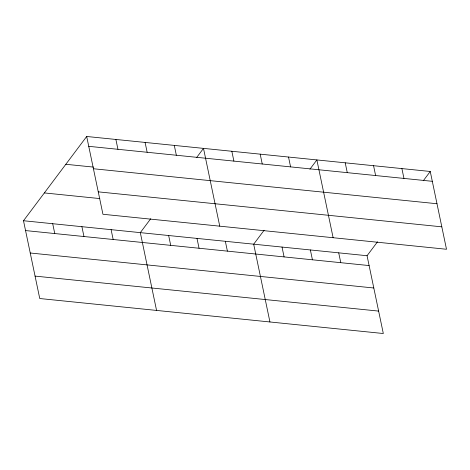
<?xml version="1.0" encoding="UTF-8"?>
<svg xmlns="http://www.w3.org/2000/svg" width="470" height="470" viewBox="0 0 470 470"><rect width="100%" height="100%" fill="white"/><g stroke="black" fill="none" stroke-linecap="round" stroke-linejoin="round"><path stroke-width="0.7" d="M377.486 241.821L367.058 255.727L383.314 333.518L39.75 298.526L23.5 220.736L86.686 136.482L430.25 171.474L446.5 249.264L102.942 214.273L86.686 136.482M150.735 218.726L140.313 232.632L156.563 310.423M196.548 157.644L203.498 148.379L219.749 226.17M264.111 230.276L253.683 244.177L269.939 321.974M309.924 169.194L316.874 159.923L333.124 237.72M423.3 180.738L430.25 171.474M88.742 146.323L432.306 181.314M65.835 164.283L93.577 167.108M93.43 168.748L436.988 203.739M98.254 191.848L441.818 226.84M44.35 192.929L99.84 198.581M23.5 220.736L367.058 255.727M25.556 230.576L369.115 265.568M30.239 252.995L373.803 287.993M35.068 276.101L378.626 311.093M401.903 168.589L403.959 178.424M373.562 165.699L375.618 175.539M345.215 162.814L347.271 172.655M338.717 252.837L340.774 262.677M310.37 249.952L312.427 259.793M288.527 157.039L290.583 166.879M282.029 247.067L284.086 256.902M260.186 154.154L262.242 163.995M231.839 151.264L233.895 161.104M225.341 241.292L227.398 251.133M197.001 238.402L199.051 248.242M174.294 145.406L176.35 155.247M168.654 235.517L170.71 245.358M145.095 142.428L147.151 152.268M115.89 139.455L117.947 149.296M111.108 229.654L113.164 239.494M81.903 226.681L83.96 236.522M52.705 223.708L54.761 233.549"/></g></svg>
